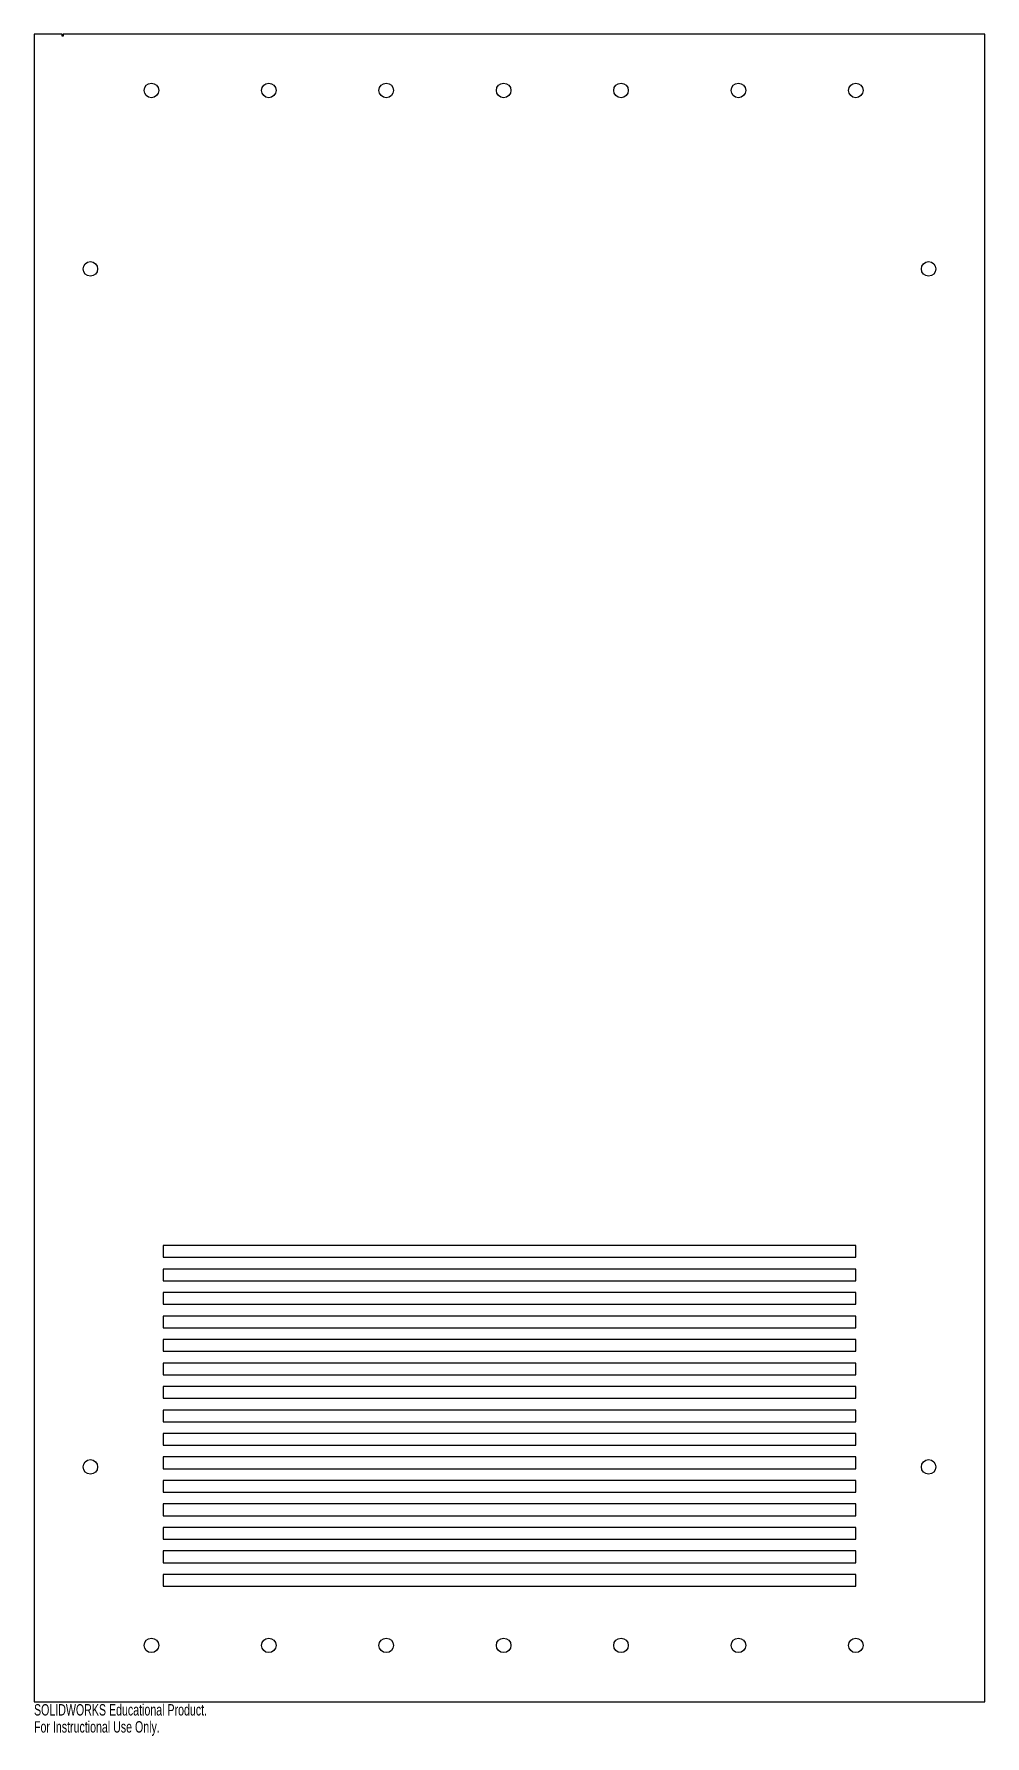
# Model space of a CAD drawing. Header units: millimetres. Extents: x 0 to 405, y -725 to 0.
import ezdxf

# ---------------------------------------------------------------- set-up
doc = ezdxf.new("R2010")
doc.units = ezdxf.units.MM
doc.styles.add('SLDTEXTSTYLE0', font='TXT', dxfattribs={"width": 0.7})

msp = doc.modelspace()

# ---------------------------------------------------------------- linework, layer by layer
at = {"color": 7, "linetype": 'Continuous', "lineweight": 25}
for p, q in [((0, 0), (0, -710)), ((1.51, 0), (0, 0)), ((5.17, 0), (2.77, 0)), ((12.03, 0), (5.91, 0)), ((12.03, -0.94), (12.03, 0)), ((12.34, 0), (12.34, -0.94)), ((13.03, 0), (12.34, 0)), ((17.61, 0), (13.74, 0)), ((29.88, 0), (25.3, 0)), ((36.72, 0), (34.19, 0)), ((44.39, 0), (42.1, 0)), ((50.18, 0), (45.13, 0)), ((405, 0), (50.94, 0)), ((405, -710), (405, 0)), ((12.34, -0.94), (12.03, -0.94)), ((20.14, 0), (18.36, 0)), ((22.03, 0), (20.7, 0)), ((24.56, 0), (22.59, 0)), ((33.46, 0), (30.44, 0)), ((41.31, 0), (37.47, 0)), ((55, -515.79), (55, -520.79)), ((350, -515.79), (55, -515.79)), ((55, -520.79), (350, -520.79)), ((350, -520.79), (350, -515.79)), ((55, -525.79), (55, -530.79)), ((350, -525.79), (55, -525.79)), ((350, -530.79), (350, -525.79)), ((55, -530.79), (350, -530.79)), ((55, -535.79), (55, -540.79)), ((350, -535.79), (55, -535.79)), ((350, -540.79), (350, -535.79)), ((55, -540.79), (350, -540.79)), ((55, -545.79), (55, -550.79)), ((350, -545.79), (55, -545.79)), ((350, -550.79), (350, -545.79)), ((55, -550.79), (350, -550.79)), ((55, -555.79), (55, -560.79)), ((350, -555.79), (55, -555.79)), ((350, -560.79), (350, -555.79)), ((55, -560.79), (350, -560.79)), ((55, -565.79), (55, -570.79)), ((350, -565.79), (55, -565.79)), ((55, -570.79), (350, -570.79)), ((350, -570.79), (350, -565.79)), ((55, -575.79), (55, -580.79)), ((350, -575.79), (55, -575.79)), ((350, -580.79), (350, -575.79)), ((55, -580.79), (350, -580.79)), ((55, -585.79), (55, -590.79)), ((350, -585.79), (55, -585.79)), ((350, -590.79), (350, -585.79)), ((55, -590.79), (350, -590.79)), ((55, -595.79), (55, -600.79)), ((350, -595.79), (55, -595.79)), ((55, -600.79), (350, -600.79)), ((350, -600.79), (350, -595.79)), ((55, -605.79), (55, -610.79)), ((350, -605.79), (55, -605.79)), ((350, -610.79), (350, -605.79)), ((55, -610.79), (350, -610.79)), ((55, -615.79), (55, -620.79)), ((350, -615.79), (55, -615.79)), ((350, -620.79), (350, -615.79)), ((55, -620.79), (350, -620.79)), ((55, -625.79), (55, -630.79)), ((350, -625.79), (55, -625.79)), ((350, -630.79), (350, -625.79)), ((55, -630.79), (350, -630.79)), ((55, -635.79), (55, -640.79)), ((350, -635.79), (55, -635.79)), ((350, -640.79), (350, -635.79)), ((55, -640.79), (350, -640.79)), ((55, -645.79), (55, -650.79)), ((350, -645.79), (55, -645.79)), ((55, -650.79), (350, -650.79)), ((350, -650.79), (350, -645.79)), ((55, -655.79), (55, -660.79)), ((350, -655.79), (55, -655.79)), ((350, -660.79), (350, -655.79)), ((55, -660.79), (350, -660.79)), ((0, -710), (405, -710))]:
    msp.add_line(p, q, dxfattribs=at)
for centre in [(50, -24), (100, -24), (150, -24), (200, -24), (250, -24), (300, -24), (350, -24), (24, -100), (381, -100), (24, -610), (381, -610), (50, -686), (100, -686), (150, -686), (200, -686), (250, -686), (300, -686), (350, -686)]:
    msp.add_circle(centre, 3.1, dxfattribs=at)
for points, knots in [([(2.16, -0.09), (2.12, -0.09), (2.04, -0.09), (1.93, -0.08), (1.83, -0.07), (1.72, -0.05), (1.62, -0.03), (1.55, -0.01), (1.52, 0), (1.51, 0)], [0, 0, 0, 0, 0.0696628, 0.1377496, 0.2039167, 0.2687799, 0.3324137, 0.3947535, 0.4022051, 0.4022051, 0.4022051, 0.4022051]), ([(2.77, 0), (2.76, -0.01), (2.7, -0.02), (2.62, -0.04), (2.5, -0.06), (2.39, -0.08), (2.27, -0.09), (2.2, -0.09), (2.16, -0.09)], [0.6442697, 0.6442697, 0.6442697, 0.6442697, 0.6735285, 0.7369615, 0.8007853, 0.8660126, 0.9321007, 1, 1, 1, 1]), ([(5.91, 0), (5.88, -0.01), (5.81, -0.02), (5.68, -0.04), (5.59, -0.04), (5.54, -0.04)], [0.8209625, 0.8209625, 0.8209625, 0.8209625, 0.8658658, 0.9315078, 1, 1, 1, 1]), ([(13.74, 0), (13.71, -0.01), (13.64, -0.02), (13.52, -0.04), (13.43, -0.04), (13.38, -0.04)], [0.8282972, 0.8282972, 0.8282972, 0.8282972, 0.8722998, 0.9354126, 1, 1, 1, 1]), ([(25.3, 0), (25.27, -0.01), (25.19, -0.02), (25.07, -0.04), (24.98, -0.04), (24.93, -0.04)], [0.8209625, 0.8209625, 0.8209625, 0.8209625, 0.8658658, 0.9315078, 1, 1, 1, 1]), ([(34.19, 0), (34.16, -0.01), (34.09, -0.02), (33.97, -0.04), (33.87, -0.04), (33.82, -0.04)], [0.691164, 0.691164, 0.691164, 0.691164, 0.7481449, 0.8723702, 1, 1, 1, 1]), ([(42.1, 0), (42.09, 0), (42.05, -0.01), (41.98, -0.02), (41.89, -0.04), (41.8, -0.04), (41.73, -0.04), (41.7, -0.04)], [0.7094064, 0.7094064, 0.7094064, 0.7094064, 0.7297653, 0.7948288, 0.8618265, 0.9300109, 1, 1, 1, 1]), ([(45.13, 0), (45.1, -0.01), (45.02, -0.02), (44.9, -0.04), (44.81, -0.04), (44.76, -0.04)], [0.8209625, 0.8209625, 0.8209625, 0.8209625, 0.8658658, 0.9315078, 1, 1, 1, 1]), ([(5.54, -0.04), (5.5, -0.04), (5.4, -0.04), (5.28, -0.02), (5.2, -0.01), (5.17, 0)], [0, 0, 0, 0, 0.0687423, 0.1346352, 0.179501, 0.179501, 0.179501, 0.179501]), ([(13.38, -0.04), (13.33, -0.04), (13.23, -0.04), (13.12, -0.02), (13.05, 0), (13.03, 0)], [0, 0, 0, 0, 0.1268408, 0.2505478, 0.2948093, 0.2948093, 0.2948093, 0.2948093]), ([(17.98, -0.04), (17.93, -0.04), (17.83, -0.04), (17.71, -0.02), (17.63, -0.01), (17.61, 0)], [0, 0, 0, 0, 0.0715787, 0.1396292, 0.1832481, 0.1832481, 0.1832481, 0.1832481]), ([(18.36, 0), (18.36, 0), (18.32, -0.01), (18.24, -0.03), (18.11, -0.04), (18.02, -0.04), (17.98, -0.04)], [0.7367346, 0.7367346, 0.7367346, 0.7367346, 0.7386722, 0.8218941, 0.9088008, 1, 1, 1, 1]), ([(20.43, -0.04), (20.39, -0.04), (20.32, -0.04), (20.23, -0.02), (20.17, -0.01), (20.14, 0)], [0, 0, 0, 0, 0.1267425, 0.251724, 0.3504415, 0.3504415, 0.3504415, 0.3504415]), ([(20.7, 0), (20.69, -0.01), (20.65, -0.02), (20.58, -0.03), (20.51, -0.04), (20.46, -0.04), (20.43, -0.04)], [0.7651727, 0.7651727, 0.7651727, 0.7651727, 0.8054985, 0.8686397, 0.9330662, 1, 1, 1, 1]), ([(22.31, -0.04), (22.28, -0.04), (22.21, -0.04), (22.11, -0.02), (22.05, -0.01), (22.03, 0)], [0, 0, 0, 0, 0.1267425, 0.251724, 0.3504415, 0.3504415, 0.3504415, 0.3504415]), ([(22.59, 0), (22.57, -0.01), (22.53, -0.02), (22.47, -0.03), (22.39, -0.04), (22.34, -0.04), (22.31, -0.04)], [0.7651727, 0.7651727, 0.7651727, 0.7651727, 0.8054985, 0.8686397, 0.9330662, 1, 1, 1, 1]), ([(24.93, -0.04), (24.88, -0.04), (24.79, -0.04), (24.66, -0.02), (24.59, -0.01), (24.56, 0)], [0, 0, 0, 0, 0.0687423, 0.1346352, 0.179501, 0.179501, 0.179501, 0.179501]), ([(30.17, -0.04), (30.13, -0.04), (30.06, -0.04), (29.97, -0.02), (29.9, -0.01), (29.88, 0)], [0, 0, 0, 0, 0.1267425, 0.251724, 0.3504415, 0.3504415, 0.3504415, 0.3504415]), ([(30.44, 0), (30.42, -0.01), (30.38, -0.02), (30.32, -0.03), (30.24, -0.04), (30.19, -0.04), (30.17, -0.04)], [0.7651727, 0.7651727, 0.7651727, 0.7651727, 0.8054985, 0.8686397, 0.9330662, 1, 1, 1, 1]), ([(33.82, -0.04), (33.78, -0.04), (33.69, -0.04), (33.57, -0.02), (33.49, -0.01), (33.46, 0)], [0, 0, 0, 0, 0.06462, 0.1274335, 0.17145, 0.17145, 0.17145, 0.17145]), ([(37.09, -0.04), (37.05, -0.04), (36.95, -0.04), (36.82, -0.02), (36.75, -0.01), (36.72, 0)], [0, 0, 0, 0, 0.0715787, 0.1396292, 0.1832481, 0.1832481, 0.1832481, 0.1832481]), ([(37.47, 0), (37.47, 0), (37.43, -0.01), (37.35, -0.03), (37.22, -0.04), (37.14, -0.04), (37.09, -0.04)], [0.7367346, 0.7367346, 0.7367346, 0.7367346, 0.7386722, 0.8218941, 0.9088008, 1, 1, 1, 1]), ([(41.7, -0.04), (41.65, -0.04), (41.55, -0.04), (41.42, -0.02), (41.34, -0.01), (41.31, 0)], [0, 0, 0, 0, 0.0695585, 0.1363353, 0.1850862, 0.1850862, 0.1850862, 0.1850862]), ([(44.76, -0.04), (44.71, -0.04), (44.62, -0.04), (44.5, -0.02), (44.42, -0.01), (44.39, 0)], [0, 0, 0, 0, 0.0687423, 0.1346352, 0.179501, 0.179501, 0.179501, 0.179501]), ([(50.56, -0.04), (50.51, -0.04), (50.41, -0.04), (50.29, -0.02), (50.21, -0.01), (50.18, 0)], [0, 0, 0, 0, 0.0715787, 0.1396292, 0.1832481, 0.1832481, 0.1832481, 0.1832481]), ([(50.94, 0), (50.93, 0), (50.89, -0.01), (50.81, -0.03), (50.69, -0.04), (50.6, -0.04), (50.56, -0.04)], [0.7367346, 0.7367346, 0.7367346, 0.7367346, 0.7386722, 0.8218941, 0.9088008, 1, 1, 1, 1])]:
    msp.add_open_spline(points, degree=3, knots=knots, dxfattribs=at)

# ---------------------------------------------------------------- texts
at = {"color": 7, "linetype": 'Continuous', "char_height": 4.8336, "attachment_point": 1, "style": 'SLDTEXTSTYLE0'}
for s, insert in [('SOLIDWORKS Educational Product.', (0, -711.02)), ('For Instructional Use Only.', (0, -718.27))]:
    msp.add_mtext(s, dxfattribs=dict(at, insert=insert))

doc.saveas('drawing.dxf')
